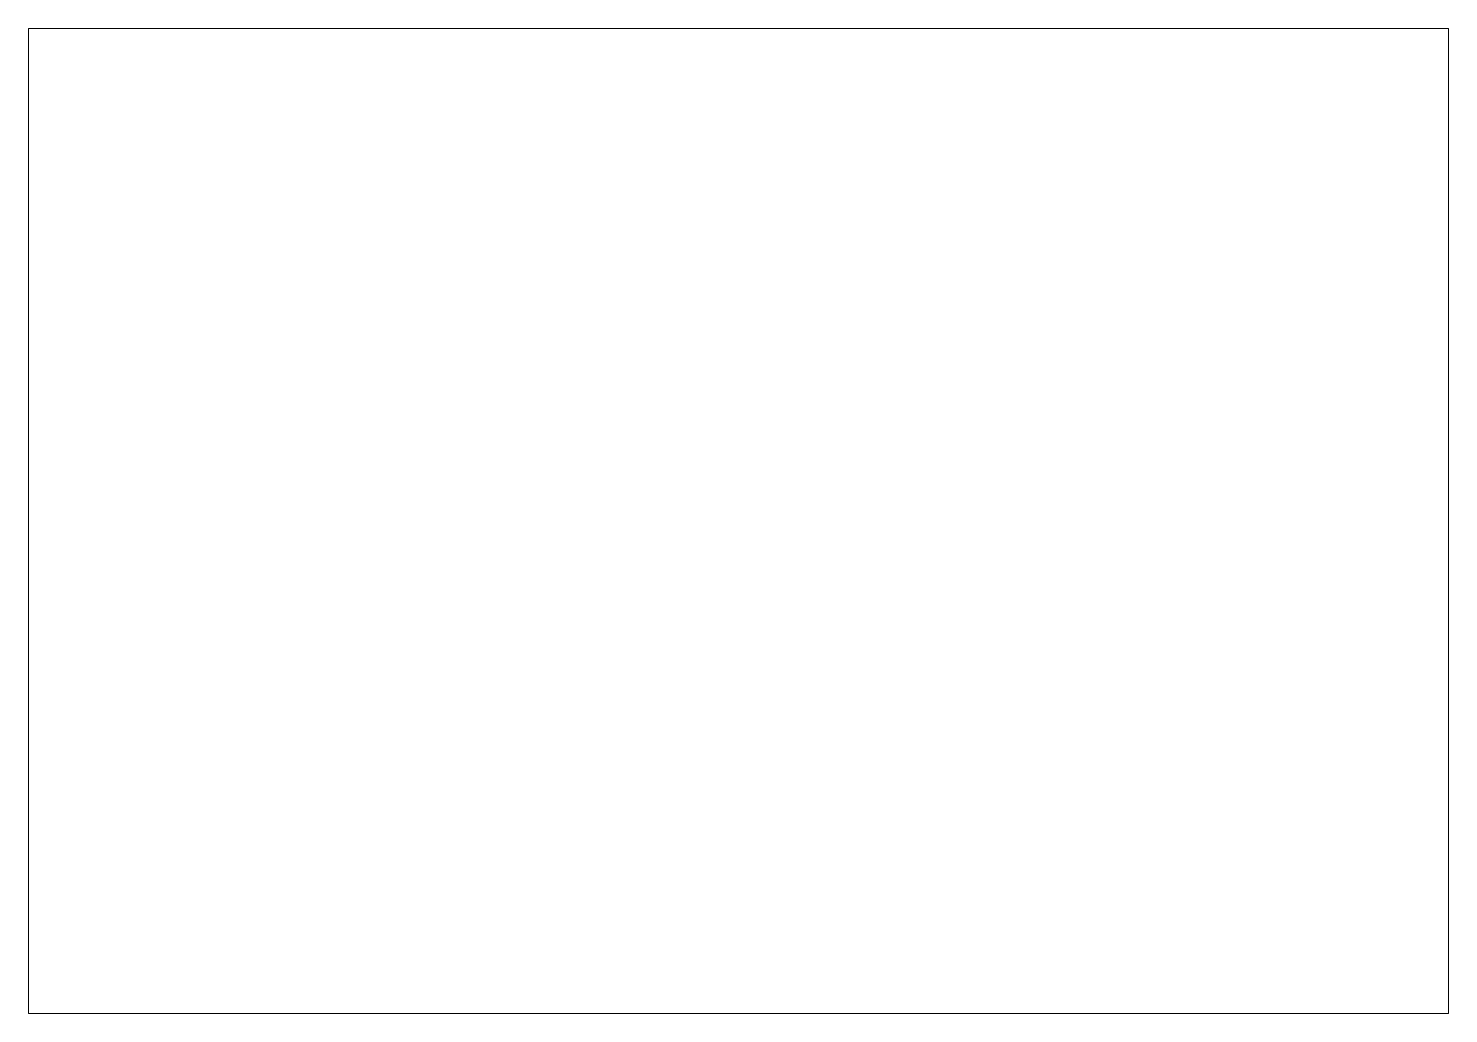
# Model space of a CAD drawing. Header units: millimetres. Extents: x 0 to 261, y 0 to 181.
import ezdxf

# ---------------------------------------------------------------- set-up
doc = ezdxf.new("R2010")
doc.units = ezdxf.units.MM
doc.linetypes.add('K5LT32770', pattern=[0])

msp = doc.modelspace()

# ---------------------------------------------------------------- linework, layer by layer
at = {"color": 150, "linetype": 'K5LT32770', "lineweight": 18, "true_color": 0x007fff}
for p, q in [((0, 0), (0, 181)), ((0, 181), (261, 181)), ((261, 181), (261, 0)), ((261, 0), (0, 0))]:
    msp.add_line(p, q, dxfattribs=at)

doc.saveas('drawing.dxf')
